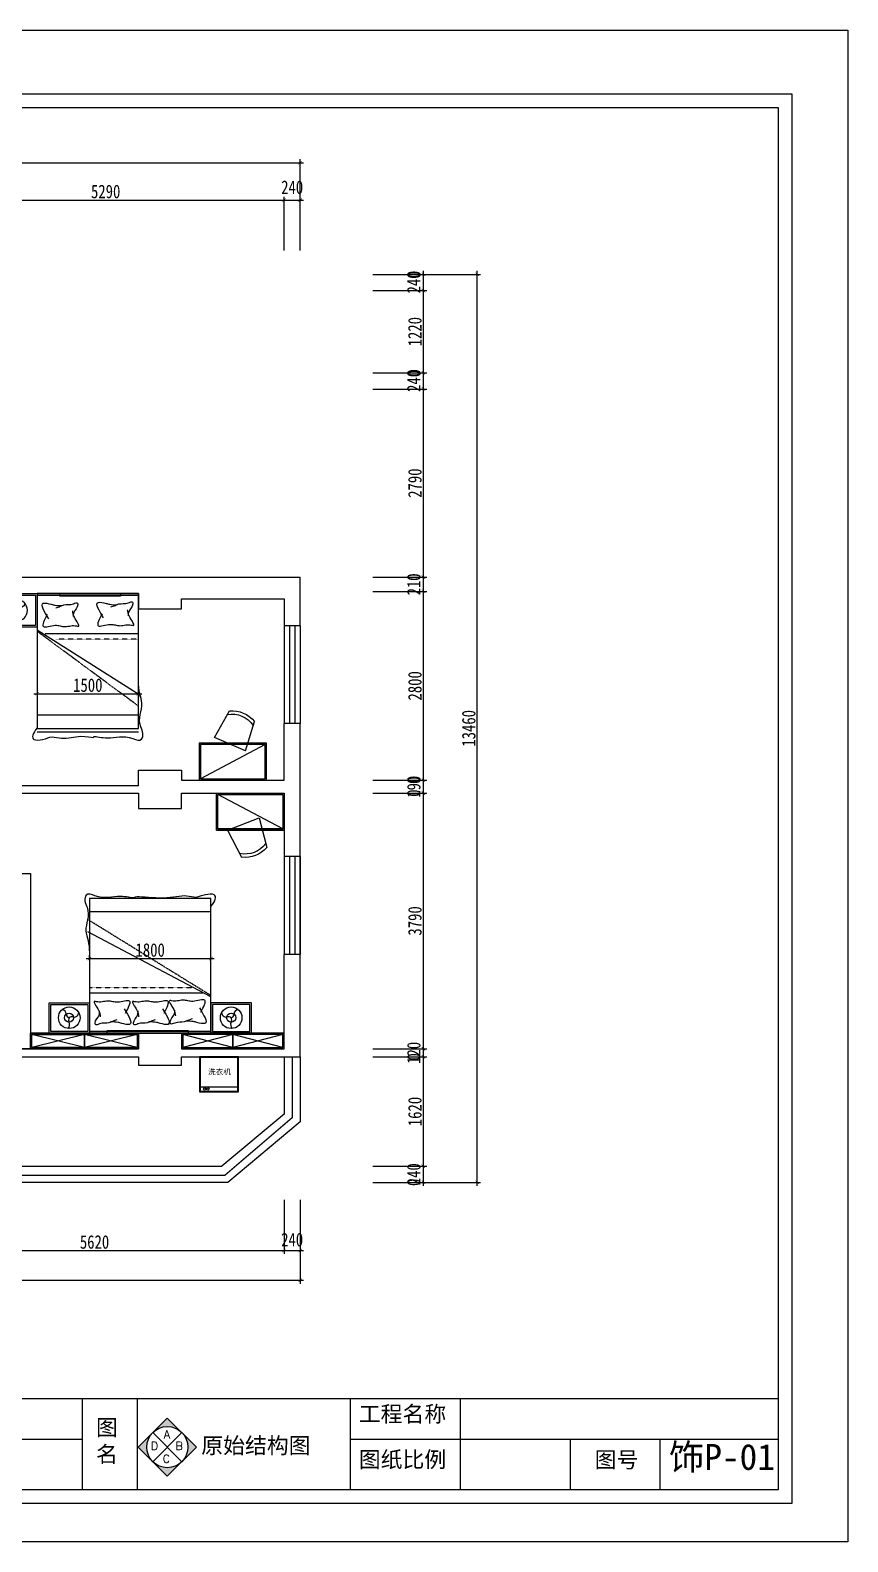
# Model space of a CAD drawing. Header units: millimetres. Extents: x 80308 to 204088, y -952573 to -878525.
# Drawn here: x 191968 to 204088, y -900932 to -878525 of the extents above; entities that cross this region are included whole.
import ezdxf

# ---------------------------------------------------------------- set-up
doc = ezdxf.new("R2010")
doc.units = ezdxf.units.MM
doc.header["$PDMODE"] = 3
doc.linetypes.add('DASHED2', pattern=[0.375, 0.25, -0.125])
for name, color, linetype in [('06其他', 8, 'Continuous'), ('2', 2, 'Continuous'), ('250', 250, 'Continuous'), ('JP-活动家具', 1, 'Continuous'), ('JP-高位家具', 1, 'Continuous'), ('细线', 250, 'Continuous')]:
    doc.layers.add(name, color=color, linetype=linetype)
doc.styles.add('DIM', font='simhei.ttf', dxfattribs={"width": 0.8})
doc.styles.add('PYHCN', font='')
doc.styles.add('ROMANC', font='romanc__.ttf')
doc.styles.get("Standard").update_dxf_attribs({"font": 'simhei.ttf'})
doc.styles.add('STYLE1', font='')
doc.styles.get('PYHCN').set_extended_font_data('SimSun')
doc.styles.get('STYLE1').set_extended_font_data('SimSun')
doc.dimstyles.new('1-50', dxfattribs={"dimscale": 50, "dimtxt": 4, "dimasz": 1, "dimexe": 1, "dimexo": 0.1, "dimgap": 0.5, "dimtad": 1, "dimdec": 0, "dimdsep": 46, "dimtxsty": 'DIM', "dimblk": 'ARCHTICK', "dimcen": 4, "dimdle": 1, "dimclrd": 3, "dimclre": 3, "dimclrt": 1, "dimadec": 0, "dimazin": 0, "dimtfac": 1, "dimtdec": 0, "dimtmove": 2, "dimatfit": 3, "dimldrblk": 'DOT', "dimfxl": 15, "dimfxlon": 1, "dimarcsym": 0})

# ---------------------------------------------------------------- blocks, each defined once
blk = doc.blocks.new('_ArchTick')
at = {"color": 0, "linetype": 'ByBlock', "const_width": 0.15}
blk.add_lwpolyline([(-0.5, -0.5), (0.5, 0.5)], dxfattribs=at)
blk = doc.blocks.new('*D247')
at = {"layer": '250', "color": 3, "lineweight": -2}
for p, q in [((190441, -881793), (190441, -880993)), ((195731, -881793), (195731, -880993)), ((190391, -881043), (195781, -881043))]:
    blk.add_line(p, q, dxfattribs=at)
at = {"layer": 'Defpoints', "color": 0}
for p in [(195731, -881043), (190441, -888079), (195731, -888159)]:
    blk.add_point(p, dxfattribs=at)
at = {"layer": '250', "color": 3, "lineweight": -2, "xscale": 50, "yscale": 50, "zscale": 50, "rotation": 180}
blk.add_blockref('_ArchTick', (190441, -881043), dxfattribs=at)
at = {"layer": '250', "color": 3, "lineweight": -2, "xscale": 50, "yscale": 50, "zscale": 50}
blk.add_blockref('_ArchTick', (195731, -881043), dxfattribs=at)
at = {"layer": '250', "color": 1, "insert": (193086, -880917), "char_height": 200, "attachment_point": 5, "style": 'DIM'}
blk.add_mtext('5290', dxfattribs=at)
blk = doc.blocks.new('_Dot')
at = {"color": 0, "linetype": 'ByBlock', "lineweight": -2}
blk.add_line((-0.5, 0), (-1, 0), dxfattribs=at)
at = {"color": 0, "linetype": 'ByBlock', "const_width": 0.5}
blk.add_lwpolyline([(-0.25, 0, 1), (0.25, 0, 1)], format="xyb", close=True, dxfattribs=at)
blk = doc.blocks.new('*D194')
at = {"layer": '250', "color": 3, "lineweight": -2}
for p, q in [((195731, -881793), (195731, -880993)), ((195971, -881793), (195971, -880993)), ((195681, -881043), (196021, -881043))]:
    blk.add_line(p, q, dxfattribs=at)
at = {"layer": 'Defpoints', "color": 0}
for p in [(195971, -881043), (195971, -887839), (195731, -888159)]:
    blk.add_point(p, dxfattribs=at)
at = {"layer": '250', "color": 3, "lineweight": -2, "xscale": 50, "yscale": 50, "zscale": 50, "rotation": 180}
blk.add_blockref('_ArchTick', (195731, -881043), dxfattribs=at)
at = {"layer": '250', "color": 3, "lineweight": -2, "xscale": 50, "yscale": 50, "zscale": 50}
blk.add_blockref('_ArchTick', (195971, -881043), dxfattribs=at)
at = {"layer": '250', "color": 1, "insert": (195851, -880854), "char_height": 200, "attachment_point": 5, "style": 'DIM'}
blk.add_mtext('240', dxfattribs=at)
blk = doc.blocks.new('*D195')
at = {"layer": '250', "color": 3, "lineweight": -2}
for p, q in [((179721, -880489), (196021, -880489)), ((179771, -881239), (179771, -880439)), ((195971, -881239), (195971, -880439))]:
    blk.add_line(p, q, dxfattribs=at)
at = {"layer": 'Defpoints', "color": 0}
for p in [(195971, -880489), (179771, -881793), (195971, -881793)]:
    blk.add_point(p, dxfattribs=at)
at = {"layer": '250', "color": 3, "lineweight": -2, "xscale": 50, "yscale": 50, "zscale": 50, "rotation": 180}
blk.add_blockref('_ArchTick', (179771, -880489), dxfattribs=at)
at = {"layer": '250', "color": 3, "lineweight": -2, "xscale": 50, "yscale": 50, "zscale": 50}
blk.add_blockref('_ArchTick', (195971, -880489), dxfattribs=at)
at = {"layer": '250', "color": 1, "insert": (187871, -880363), "char_height": 200, "attachment_point": 5, "style": 'DIM'}
blk.add_mtext('16200', dxfattribs=at)
blk = doc.blocks.new('*D196')
at = {"layer": '250', "color": 3, "lineweight": -2}
for p, q in [((197047, -895604), (197847, -895604)), ((197047, -895604), (197847, -895604)), ((197797, -895604), (197797, -895604))]:
    blk.add_line(p, q, dxfattribs=at)
at = {"layer": 'Defpoints', "color": 0}
for p in [(188526, -895604), (193310, -895604), (197797, -895604)]:
    blk.add_point(p, dxfattribs=at)
at = {"layer": '250', "color": 1, "insert": (197655, -895604), "char_height": 200, "attachment_point": 5, "rotation": 90, "style": 'DIM'}
blk.add_mtext('0', dxfattribs=at)
blk = doc.blocks.new('*D197')
at = {"layer": '250', "color": 3, "lineweight": -2}
for p, q in [((197797, -895654), (197797, -895314)), ((197047, -895364), (197847, -895364)), ((197047, -895604), (197847, -895604))]:
    blk.add_line(p, q, dxfattribs=at)
at = {"layer": 'Defpoints', "color": 0}
for p in [(193223, -895364), (197797, -895364), (193310, -895604)]:
    blk.add_point(p, dxfattribs=at)
at = {"layer": '250', "color": 3, "lineweight": -2, "xscale": 50, "yscale": 50, "zscale": 50}
for p, rotation in [((197797, -895364), 90), ((197797, -895604), 270)]:
    blk.add_blockref('_ArchTick', p, dxfattribs=dict(at, rotation=rotation))
at = {"layer": '250', "color": 1, "insert": (197655, -895484), "char_height": 200, "attachment_point": 5, "rotation": 90, "style": 'DIM'}
blk.add_mtext('240', dxfattribs=at)
blk = doc.blocks.new('*D198')
at = {"layer": '250', "color": 3, "lineweight": -2}
for p, q in [((197047, -893744), (197847, -893744)), ((197797, -895414), (197797, -893694)), ((197047, -895364), (197847, -895364))]:
    blk.add_line(p, q, dxfattribs=at)
at = {"layer": 'Defpoints', "color": 0}
for p in [(192626, -893744), (197797, -893744), (193223, -895364)]:
    blk.add_point(p, dxfattribs=at)
at = {"layer": '250', "color": 3, "lineweight": -2, "xscale": 50, "yscale": 50, "zscale": 50}
for p, rotation in [((197797, -893744), 90), ((197797, -895364), 270)]:
    blk.add_blockref('_ArchTick', p, dxfattribs=dict(at, rotation=rotation))
at = {"layer": '250', "color": 1, "insert": (197671, -894554), "char_height": 200, "attachment_point": 5, "rotation": 90, "style": 'DIM'}
blk.add_mtext('1620', dxfattribs=at)
blk = doc.blocks.new('*D199')
at = {"layer": '250', "color": 3, "lineweight": -2}
for p, q in [((197047, -893744), (197847, -893744)), ((197047, -893744), (197847, -893744)), ((197797, -893744), (197797, -893744))]:
    blk.add_line(p, q, dxfattribs=at)
at = {"layer": 'Defpoints', "color": 0}
for p in [(192626, -893744), (194146, -893744), (197797, -893744)]:
    blk.add_point(p, dxfattribs=at)
at = {"layer": '250', "color": 1, "insert": (197655, -893744), "char_height": 200, "attachment_point": 5, "rotation": 90, "style": 'DIM'}
blk.add_mtext('0', dxfattribs=at)
blk = doc.blocks.new('*D200')
at = {"layer": '250', "color": 3, "lineweight": -2}
for p, q in [((197047, -893624), (197847, -893624)), ((197047, -893744), (197847, -893744)), ((197797, -893794), (197797, -893574))]:
    blk.add_line(p, q, dxfattribs=at)
at = {"layer": 'Defpoints', "color": 0}
for p in [(194146, -893624), (194146, -893744), (197797, -893624)]:
    blk.add_point(p, dxfattribs=at)
at = {"layer": '250', "color": 3, "lineweight": -2, "xscale": 50, "yscale": 50, "zscale": 50}
for p, rotation in [((197797, -893624), 90), ((197797, -893744), 270)]:
    blk.add_blockref('_ArchTick', p, dxfattribs=dict(at, rotation=rotation))
at = {"layer": '250', "color": 1, "insert": (197655, -893684), "char_height": 200, "attachment_point": 5, "rotation": 90, "style": 'DIM'}
blk.add_mtext('120', dxfattribs=at)
blk = doc.blocks.new('*D201')
at = {"layer": '250', "color": 3, "lineweight": -2}
for p, q in [((197047, -889834), (197847, -889834)), ((197797, -893674), (197797, -889784)), ((197047, -893624), (197847, -893624))]:
    blk.add_line(p, q, dxfattribs=at)
at = {"layer": 'Defpoints', "color": 0}
for p in [(194146, -889834), (197797, -889834), (194146, -893624)]:
    blk.add_point(p, dxfattribs=at)
at = {"layer": '250', "color": 3, "lineweight": -2, "xscale": 50, "yscale": 50, "zscale": 50}
for p, rotation in [((197797, -889834), 90), ((197797, -893624), 270)]:
    blk.add_blockref('_ArchTick', p, dxfattribs=dict(at, rotation=rotation))
at = {"layer": '250', "color": 1, "insert": (197671, -891729), "char_height": 200, "attachment_point": 5, "rotation": 90, "style": 'DIM'}
blk.add_mtext('3790', dxfattribs=at)
blk = doc.blocks.new('*D202')
at = {"layer": '250', "color": 3, "lineweight": -2}
for p, q in [((197047, -889834), (197847, -889834)), ((197047, -889834), (197847, -889834)), ((197797, -889834), (197797, -889834))]:
    blk.add_line(p, q, dxfattribs=at)
at = {"layer": 'Defpoints', "color": 0}
for p in [(192626, -889834), (194146, -889834), (197797, -889834)]:
    blk.add_point(p, dxfattribs=at)
at = {"layer": '250', "color": 1, "insert": (197655, -889834), "char_height": 200, "attachment_point": 5, "rotation": 90, "style": 'DIM'}
blk.add_mtext('0', dxfattribs=at)
blk = doc.blocks.new('*D203')
at = {"layer": '250', "color": 3, "lineweight": -2}
for p, q in [((197047, -889644), (197847, -889644)), ((197797, -889884), (197797, -889594)), ((197047, -889834), (197847, -889834))]:
    blk.add_line(p, q, dxfattribs=at)
at = {"layer": 'Defpoints', "color": 0}
for p in [(192626, -889644), (197797, -889644), (192626, -889834)]:
    blk.add_point(p, dxfattribs=at)
at = {"layer": '250', "color": 3, "lineweight": -2, "xscale": 50, "yscale": 50, "zscale": 50}
for p, rotation in [((197797, -889644), 90), ((197797, -889834), 270)]:
    blk.add_blockref('_ArchTick', p, dxfattribs=dict(at, rotation=rotation))
at = {"layer": '250', "color": 1, "insert": (197655, -889739), "char_height": 200, "attachment_point": 5, "rotation": 90, "style": 'DIM'}
blk.add_mtext('190', dxfattribs=at)
blk = doc.blocks.new('*D204')
at = {"layer": '250', "color": 3, "lineweight": -2}
for p, q in [((197047, -889644), (197847, -889644)), ((197047, -889644), (197847, -889644)), ((197797, -889644), (197797, -889644))]:
    blk.add_line(p, q, dxfattribs=at)
at = {"layer": 'Defpoints', "color": 0}
for p in [(192626, -889644), (194146, -889644), (197797, -889644)]:
    blk.add_point(p, dxfattribs=at)
at = {"layer": '250', "color": 1, "insert": (197655, -889644), "char_height": 200, "attachment_point": 5, "rotation": 90, "style": 'DIM'}
blk.add_mtext('0', dxfattribs=at)
blk = doc.blocks.new('*D205')
at = {"layer": '250', "color": 3, "lineweight": -2}
for p, q in [((197047, -886844), (197847, -886844)), ((197797, -889694), (197797, -886794)), ((197047, -889644), (197847, -889644))]:
    blk.add_line(p, q, dxfattribs=at)
at = {"layer": 'Defpoints', "color": 0}
for p in [(185316, -886844), (197797, -886844), (194146, -889644)]:
    blk.add_point(p, dxfattribs=at)
at = {"layer": '250', "color": 3, "lineweight": -2, "xscale": 50, "yscale": 50, "zscale": 50}
for p, rotation in [((197797, -886844), 90), ((197797, -889644), 270)]:
    blk.add_blockref('_ArchTick', p, dxfattribs=dict(at, rotation=rotation))
at = {"layer": '250', "color": 1, "insert": (197671, -888244), "char_height": 200, "attachment_point": 5, "rotation": 90, "style": 'DIM'}
blk.add_mtext('2800', dxfattribs=at)
blk = doc.blocks.new('*D206')
at = {"layer": '250', "color": 3, "lineweight": -2}
for p, q in [((197797, -886894), (197797, -886584)), ((197047, -886634), (197847, -886634)), ((197047, -886844), (197847, -886844))]:
    blk.add_line(p, q, dxfattribs=at)
at = {"layer": 'Defpoints', "color": 0}
for p in [(185316, -886844), (186856, -886634), (197797, -886634)]:
    blk.add_point(p, dxfattribs=at)
at = {"layer": '250', "color": 3, "lineweight": -2, "xscale": 50, "yscale": 50, "zscale": 50}
for p, rotation in [((197797, -886634), 90), ((197797, -886844), 270)]:
    blk.add_blockref('_ArchTick', p, dxfattribs=dict(at, rotation=rotation))
at = {"layer": '250', "color": 1, "insert": (197655, -886739), "char_height": 200, "attachment_point": 5, "rotation": 90, "style": 'DIM'}
blk.add_mtext('210', dxfattribs=at)
blk = doc.blocks.new('*D207')
at = {"layer": '250', "color": 3, "lineweight": -2}
for p, q in [((197047, -886634), (197847, -886634)), ((197047, -886634), (197847, -886634)), ((197797, -886634), (197797, -886634))]:
    blk.add_line(p, q, dxfattribs=at)
at = {"layer": 'Defpoints', "color": 0}
for p in [(183616, -886634), (186856, -886634), (197797, -886634)]:
    blk.add_point(p, dxfattribs=at)
at = {"layer": '250', "color": 1, "insert": (197655, -886634), "char_height": 200, "attachment_point": 5, "rotation": 90, "style": 'DIM'}
blk.add_mtext('0', dxfattribs=at)
blk = doc.blocks.new('*D208')
at = {"layer": '250', "color": 3, "lineweight": -2}
for p, q in [((197047, -883844), (197847, -883844)), ((197797, -886684), (197797, -883794)), ((197047, -886634), (197847, -886634))]:
    blk.add_line(p, q, dxfattribs=at)
at = {"layer": 'Defpoints', "color": 0}
for p in [(183376, -883844), (197797, -883844), (183616, -886634)]:
    blk.add_point(p, dxfattribs=at)
at = {"layer": '250', "color": 3, "lineweight": -2, "xscale": 50, "yscale": 50, "zscale": 50}
for p, rotation in [((197797, -883844), 90), ((197797, -886634), 270)]:
    blk.add_blockref('_ArchTick', p, dxfattribs=dict(at, rotation=rotation))
at = {"layer": '250', "color": 1, "insert": (197671, -885239), "char_height": 200, "attachment_point": 5, "rotation": 90, "style": 'DIM'}
blk.add_mtext('2790', dxfattribs=at)
blk = doc.blocks.new('*D209')
at = {"layer": '250', "color": 3, "lineweight": -2}
for p, q in [((197047, -883604), (197847, -883604)), ((197797, -883894), (197797, -883554)), ((197047, -883844), (197847, -883844))]:
    blk.add_line(p, q, dxfattribs=at)
at = {"layer": 'Defpoints', "color": 0}
for p in [(179946, -883604), (197797, -883604), (183376, -883844)]:
    blk.add_point(p, dxfattribs=at)
at = {"layer": '250', "color": 3, "lineweight": -2, "xscale": 50, "yscale": 50, "zscale": 50}
for p, rotation in [((197797, -883604), 90), ((197797, -883844), 270)]:
    blk.add_blockref('_ArchTick', p, dxfattribs=dict(at, rotation=rotation))
at = {"layer": '250', "color": 1, "insert": (197655, -883724), "char_height": 200, "attachment_point": 5, "rotation": 90, "style": 'DIM'}
blk.add_mtext('240', dxfattribs=at)
blk = doc.blocks.new('*D210')
at = {"layer": '250', "color": 3, "lineweight": -2}
for p, q in [((197047, -883604), (197847, -883604)), ((197047, -883604), (197847, -883604)), ((197797, -883604), (197797, -883604))]:
    blk.add_line(p, q, dxfattribs=at)
at = {"layer": 'Defpoints', "color": 0}
for p in [(179946, -883604), (183616, -883604), (197797, -883604)]:
    blk.add_point(p, dxfattribs=at)
at = {"layer": '250', "color": 1, "insert": (197655, -883604), "char_height": 200, "attachment_point": 5, "rotation": 90, "style": 'DIM'}
blk.add_mtext('0', dxfattribs=at)
blk = doc.blocks.new('*D211')
at = {"layer": '250', "color": 3, "lineweight": -2}
for p, q in [((197797, -883654), (197797, -882334)), ((197047, -882384), (197847, -882384)), ((197047, -883604), (197847, -883604))]:
    blk.add_line(p, q, dxfattribs=at)
at = {"layer": 'Defpoints', "color": 0}
for p in [(179536, -882384), (197797, -882384), (183616, -883604)]:
    blk.add_point(p, dxfattribs=at)
at = {"layer": '250', "color": 3, "lineweight": -2, "xscale": 50, "yscale": 50, "zscale": 50}
for p, rotation in [((197797, -882384), 90), ((197797, -883604), 270)]:
    blk.add_blockref('_ArchTick', p, dxfattribs=dict(at, rotation=rotation))
at = {"layer": '250', "color": 1, "insert": (197671, -882994), "char_height": 200, "attachment_point": 5, "rotation": 90, "style": 'DIM'}
blk.add_mtext('1220', dxfattribs=at)
blk = doc.blocks.new('*D212')
at = {"layer": '250', "color": 3, "lineweight": -2}
for p, q in [((197797, -882434), (197797, -882094)), ((197047, -882144), (197847, -882144)), ((197047, -882384), (197847, -882384))]:
    blk.add_line(p, q, dxfattribs=at)
at = {"layer": 'Defpoints', "color": 0}
for p in [(179396, -882144), (197797, -882144), (179536, -882384)]:
    blk.add_point(p, dxfattribs=at)
at = {"layer": '250', "color": 3, "lineweight": -2, "xscale": 50, "yscale": 50, "zscale": 50}
for p, rotation in [((197797, -882144), 90), ((197797, -882384), 270)]:
    blk.add_blockref('_ArchTick', p, dxfattribs=dict(at, rotation=rotation))
at = {"layer": '250', "color": 1, "insert": (197655, -882264), "char_height": 200, "attachment_point": 5, "rotation": 90, "style": 'DIM'}
blk.add_mtext('240', dxfattribs=at)
blk = doc.blocks.new('*D213')
at = {"layer": '250', "color": 3, "lineweight": -2}
for p, q in [((197047, -882144), (197847, -882144)), ((197047, -882144), (197847, -882144)), ((197797, -882144), (197797, -882144))]:
    blk.add_line(p, q, dxfattribs=at)
at = {"layer": 'Defpoints', "color": 0}
for p in [(179396, -882144), (179946, -882144), (197797, -882144)]:
    blk.add_point(p, dxfattribs=at)
at = {"layer": '250', "color": 1, "insert": (197655, -882144), "char_height": 200, "attachment_point": 5, "rotation": 90, "style": 'DIM'}
blk.add_mtext('0', dxfattribs=at)
blk = doc.blocks.new('*D214')
at = {"layer": '250', "color": 3, "lineweight": -2}
for p, q in [((198595, -895654), (198595, -882094)), ((197845, -882144), (198645, -882144)), ((197845, -895604), (198645, -895604))]:
    blk.add_line(p, q, dxfattribs=at)
at = {"layer": 'Defpoints', "color": 0}
for p in [(197047, -882144), (198595, -882144), (197047, -895604)]:
    blk.add_point(p, dxfattribs=at)
at = {"layer": '250', "color": 3, "lineweight": -2, "xscale": 50, "yscale": 50, "zscale": 50}
for p, rotation in [((198595, -882144), 90), ((198595, -895604), 270)]:
    blk.add_blockref('_ArchTick', p, dxfattribs=dict(at, rotation=rotation))
at = {"layer": '250', "color": 1, "insert": (198469, -888874), "char_height": 200, "attachment_point": 5, "rotation": 90, "style": 'DIM'}
blk.add_mtext('13460', dxfattribs=at)
blk = doc.blocks.new('*D220')
at = {"layer": '250', "color": 3, "lineweight": -2}
for p, q in [((190111, -895865), (190111, -896665)), ((195731, -895865), (195731, -896665)), ((190061, -896615), (195781, -896615))]:
    blk.add_line(p, q, dxfattribs=at)
at = {"layer": 'Defpoints', "color": 0}
for p in [(195731, -892489), (190111, -893259), (195731, -896615)]:
    blk.add_point(p, dxfattribs=at)
at = {"layer": '250', "color": 3, "lineweight": -2, "xscale": 50, "yscale": 50, "zscale": 50, "rotation": 180}
blk.add_blockref('_ArchTick', (190111, -896615), dxfattribs=at)
at = {"layer": '250', "color": 3, "lineweight": -2, "xscale": 50, "yscale": 50, "zscale": 50}
blk.add_blockref('_ArchTick', (195731, -896615), dxfattribs=at)
at = {"layer": '250', "color": 1, "insert": (192921, -896489), "char_height": 200, "attachment_point": 5, "style": 'DIM'}
blk.add_mtext('5620', dxfattribs=at)
blk = doc.blocks.new('*D221')
at = {"layer": '250', "color": 3, "lineweight": -2}
for p, q in [((195731, -895865), (195731, -896665)), ((195971, -895865), (195971, -896665)), ((195681, -896615), (196021, -896615))]:
    blk.add_line(p, q, dxfattribs=at)
at = {"layer": 'Defpoints', "color": 0}
for p in [(195731, -892489), (195971, -892602), (195971, -896615)]:
    blk.add_point(p, dxfattribs=at)
at = {"layer": '250', "color": 3, "lineweight": -2, "xscale": 50, "yscale": 50, "zscale": 50, "rotation": 180}
blk.add_blockref('_ArchTick', (195731, -896615), dxfattribs=at)
at = {"layer": '250', "color": 3, "lineweight": -2, "xscale": 50, "yscale": 50, "zscale": 50}
blk.add_blockref('_ArchTick', (195971, -896615), dxfattribs=at)
at = {"layer": '250', "color": 1, "insert": (195851, -896454), "char_height": 200, "attachment_point": 5, "style": 'DIM'}
blk.add_mtext('240', dxfattribs=at)
blk = doc.blocks.new('*D222')
at = {"layer": '250', "color": 3, "lineweight": -2}
for p, q in [((179771, -896306), (179771, -897106)), ((195971, -896306), (195971, -897106)), ((179721, -897056), (196021, -897056))]:
    blk.add_line(p, q, dxfattribs=at)
at = {"layer": 'Defpoints', "color": 0}
for p in [(179771, -895865), (195971, -895865), (195971, -897056)]:
    blk.add_point(p, dxfattribs=at)
at = {"layer": '250', "color": 3, "lineweight": -2, "xscale": 50, "yscale": 50, "zscale": 50, "rotation": 180}
blk.add_blockref('_ArchTick', (179771, -897056), dxfattribs=at)
at = {"layer": '250', "color": 3, "lineweight": -2, "xscale": 50, "yscale": 50, "zscale": 50}
blk.add_blockref('_ArchTick', (195971, -897056), dxfattribs=at)
at = {"layer": '250', "color": 1, "insert": (187871, -896930), "char_height": 200, "attachment_point": 5, "style": 'DIM'}
blk.add_mtext('16200', dxfattribs=at)
blk = doc.blocks.new('OKKO')
at = {"layer": 'JP-活动家具', "color": 2}
blk.add_lwpolyline([(98180, 1097), (98180, 1697), (97680, 1697), (97680, 1097)], close=True, dxfattribs=at)
at = {"layer": 'JP-活动家具', "color": 1}
blk.add_lwpolyline([(98155, 1122), (98155, 1672), (97705, 1672), (97705, 1122)], close=True, dxfattribs=at)
at = {"layer": 'JP-活动家具', "color": 3}
blk.add_circle((97930, 1393), 160, dxfattribs=at)
at = {"layer": 'JP-活动家具', "color": 1}
blk.add_circle((97931, 1393), 67.5, dxfattribs=at)
for centre, radius, start, end in [((97859, 1473), 70.8, 184.3234, 274.4208), ((97889, 1337), 69.8, 52.7692, 110.655), ((97906, 1458), 70.2, 291.5496, 349.0602), ((97852, 1359), 86, 336.8898, 23.1102), ((98039, 1449), 65, 94.5472, 184.0046), ((98003, 1292), 80.7, 155.5061, 225.9952)]:
    blk.add_arc(centre, radius, start, end, dxfattribs=at)
blk = doc.blocks.new('A$C3BA354AF')
at = {"color": 2, "ltscale": 1000}
for p, q in [((600, 2177), (600, 177)), ((2100, 2177), (600, 2177)), ((2100, 177), (2100, 2177)), ((2100, 1577), (718, 1577)), ((600, 177), (2100, 177))]:
    blk.add_line(p, q, dxfattribs=at)
at = {"color": 1, "ltscale": 1000}
for p, q in [((2100, 2147), (600, 2147)), ((600, 1637), (2121, 673))]:
    blk.add_line(p, q, dxfattribs=at)
blk.add_line((2100, 1627), (2100, 2177))
at = {"color": 8, "linetype": 'DASHED2', "ltscale": 0.5}
for p, q in [((600, 1617), (2100, 510)), ((2100, 1497), (875, 1497))]:
    blk.add_line(p, q, dxfattribs=at)
at = {"color": 8, "ltscale": 1000}
for p, q in [((600, 377), (2100, 377)), ((600, 127), (2100, 127))]:
    blk.add_line(p, q, dxfattribs=at)
at = {"color": 3}
blk.add_lwpolyline([(1836, 2177), (1836, 2137), (936, 2137), (936, 2177)], close=True, dxfattribs=at)
at = {"color": 1, "ltscale": 1000}
for points, knots in [([(771, 1800), (705, 1907), (608, 2065), (790, 2021), (877, 1998), (935, 1996), (972, 1996)], [0, 0, 0, 0, 257.192142, 380.388355, 440.188761, 557.045341, 557.045341, 557.045341, 557.045341]), ([(878, 1964), (899, 1971), (939, 1985), (1023, 2024), (1100, 1999), (1198, 2054), (1210, 1967), (1134, 1921), (1134, 1855), (1134, 1833)], [0, 0, 0, 0, 70.314327, 132.712823, 281.06886, 345.030234, 373.143701, 508.899423, 574.349148, 574.349148, 574.349148, 574.349148]), ([(1585, 1813), (1519, 1920), (1422, 2078), (1605, 2034), (1692, 2011), (1749, 2009), (1787, 2009)], [0, 0, 0, 0, 257.192142, 380.388355, 440.188761, 557.045341, 557.045341, 557.045341, 557.045341]), ([(1693, 1977), (1714, 1984), (1753, 1998), (1837, 2037), (1914, 2012), (2012, 2067), (2024, 1980), (1949, 1934), (1949, 1868), (1949, 1846)], [0, 0, 0, 0, 70.314327, 132.712823, 281.06886, 345.030234, 373.143701, 508.899423, 574.349148, 574.349148, 574.349148, 574.349148]), ([(750, 1864), (707, 1785), (624, 1630), (839, 1716), (938, 1697), (1016, 1679), (1098, 1701), (1160, 1702), (1254, 1677), (1135, 1821), (1128, 1892), (1126, 1921)], [0, 0, 0, 0, 197.98522, 383.798459, 461.536852, 537.063609, 629.138715, 719.341985, 744.183766, 895.041347, 1000.692483, 1000.692483, 1000.692483, 1000.692483]), ([(1564, 1877), (1521, 1798), (1438, 1643), (1653, 1729), (1753, 1710), (1831, 1692), (1912, 1714), (1974, 1715), (2068, 1690), (1950, 1834), (1943, 1905), (1940, 1934)], [0, 0, 0, 0, 197.98522, 383.798459, 461.536852, 537.063609, 629.138715, 719.341985, 744.183766, 895.041347, 1000.692483, 1000.692483, 1000.692483, 1000.692483])]:
    blk.add_open_spline(points, degree=3, knots=knots, dxfattribs=at)
at = {"color": 2, "ltscale": 1000}
blk.add_open_spline([(600, 184), (530, 105), (501, -12), (711, 10), (818, 68), (1009, 3), (1228, 86), (1472, 27), (1400, 77), (1684, 3), (1901, 94), (2148, -32), (2179, 111), (2067, 313), (2191, 478), (2109, 703), (2103, 809), (2100, 869)], degree=3, knots=[0, 0, 0, 0, 140.356688, 240.855445, 374.272085, 514.628774, 800.960617, 1037.309606, 1234.977718, 1501.883052, 1872.056655, 1990.732643, 2052.345442, 2125.407537, 2467.000811, 2608.004871, 2786.638856, 2786.638856, 2786.638856, 2786.638856], dxfattribs=at)
at = {"layer": 'JP-高位家具', "color": 7, "xscale": -1, "rotation": 270}
blk.add_blockref('OKKO', (-1097, -96003), dxfattribs=at)
blk = doc.blocks.new('A$C56A9156F')
at = {"color": 1}
for p, q in [((-92, 491), (360, 525)), ((-92, 491), (0, 0)), ((0, 0), (433, 132))]:
    blk.add_line(p, q, dxfattribs=at)
for radius, start, end in [(375, 337.108, 44.0862), (425, 342.5246, 38.6696)]:
    blk.add_arc((28, 260), radius, start, end, dxfattribs=at)
blk = doc.blocks.new('GFV85')
at = {"color": 2, "ltscale": 1000}
for p, q in [((56980, 6593), (54980, 6593)), ((54980, 6593), (54980, 4793)), ((56980, 4793), (56980, 6593)), ((56380, 4793), (56380, 6475)), ((54980, 4793), (56980, 4793))]:
    blk.add_line(p, q, dxfattribs=at)
at = {"color": 8, "ltscale": 1000}
blk.add_line((55180, 6593), (55180, 4793), dxfattribs=at)
at = {"color": 8, "linetype": 'DASHED2', "ltscale": 0.5}
for p, q in [((56420, 6593), (55290, 4762)), ((56300, 4793), (56300, 6317))]:
    blk.add_line(p, q, dxfattribs=at)
at = {"color": 1, "ltscale": 1000}
for p, q in [((56440, 6593), (55476, 4771)), ((56950, 4793), (56950, 6593))]:
    blk.add_line(p, q, dxfattribs=at)
at = {"color": 2}
for points in [[(56980, 7193), (56530, 7193), (56530, 6593), (56980, 6593)], [(56980, 4193), (56530, 4193), (56530, 4793), (56980, 4793)]]:
    blk.add_lwpolyline(points, close=True, dxfattribs=at)
at = {"color": 1}
for points in [[(56955, 7168), (56555, 7168), (56555, 6618), (56955, 6618)], [(56955, 4218), (56555, 4218), (56555, 4768), (56955, 4768)]]:
    blk.add_lwpolyline(points, close=True, dxfattribs=at)
at = {"color": 3}
blk.add_lwpolyline([(56980, 5057), (56940, 5057), (56940, 6256), (56980, 6256)], close=True, dxfattribs=at)
for centre in [(56749, 6893), (56749, 4493)]:
    blk.add_circle(centre, 160, dxfattribs=at)
at = {"color": 1}
for centre in [(56749, 6894), (56749, 4491)]:
    blk.add_circle(centre, 67.5, dxfattribs=at)
for centre, radius, start, end in [((56693, 7002), 65, 184.5472, 274.0046), ((56669, 6822), 70.8, 274.3234, 4.4208), ((56684, 6868), 70.2, 21.5496, 79.0602), ((56805, 6852), 69.8, 142.7692, 200.655), ((56783, 6815), 86, 66.8898, 113.1102), ((56850, 6966), 80.7, 245.5061, 315.9952), ((56669, 4563), 70.8, 355.5792, 85.6766), ((56684, 4517), 70.2, 280.9398, 338.4504), ((56805, 4533), 69.8, 159.345, 217.2308), ((56783, 4570), 86, 246.8898, 293.1102), ((56850, 4419), 80.7, 44.0048, 114.4939), ((56693, 4383), 65, 85.9954, 175.4528)]:
    blk.add_arc(centre, radius, start, end, dxfattribs=at)
at = {"color": 2, "ltscale": 1000}
blk.add_open_spline([(55099, 6593), (55020, 6663), (54902, 6692), (54924, 6482), (54983, 6374), (54918, 6183), (55000, 5964), (54942, 5420), (54992, 5492), (54918, 5209), (55008, 4991), (54883, 4745), (55025, 4713), (55227, 4826), (55393, 4701), (55617, 4783), (55724, 4789), (55783, 4793)], degree=3, knots=[0, 0, 0, 0, 140.356688, 240.855445, 374.272085, 514.628774, 800.960617, 1037.309606, 1234.977718, 1501.883052, 1872.056655, 1990.732643, 2052.345442, 2125.407537, 2467.000811, 2608.004871, 2786.638856, 2786.638856, 2786.638856, 2786.638856], dxfattribs=at)
at = {"color": 1, "ltscale": 1000}
for points, knots in [([(56667, 6443), (56587, 6486), (56433, 6569), (56519, 6354), (56499, 6254), (56482, 6176), (56504, 6095), (56505, 6033), (56480, 5939), (56624, 6057), (56694, 6064), (56723, 6067)], [0, 0, 0, 0, 197.98522, 383.798459, 461.536852, 537.063609, 629.138715, 719.341985, 744.183766, 895.041347, 1000.692483, 1000.692483, 1000.692483, 1000.692483]), ([(56603, 6422), (56710, 6488), (56868, 6585), (56824, 6402), (56800, 6315), (56799, 6258), (56798, 6220)], [0, 0, 0, 0, 257.192142, 380.388355, 440.188761, 557.045341, 557.045341, 557.045341, 557.045341]), ([(56767, 6314), (56774, 6293), (56787, 6254), (56827, 6170), (56802, 6093), (56857, 5995), (56770, 5983), (56724, 6058), (56658, 6058), (56636, 6058)], [0, 0, 0, 0, 70.314327, 132.712823, 281.06886, 345.030234, 373.143701, 508.899423, 574.349148, 574.349148, 574.349148, 574.349148]), ([(56680, 5898), (56600, 5941), (56446, 6024), (56532, 5809), (56512, 5709), (56495, 5631), (56517, 5550), (56518, 5488), (56493, 5394), (56637, 5512), (56707, 5519), (56736, 5522)], [0, 0, 0, 0, 197.98522, 383.798459, 461.536852, 537.063609, 629.138715, 719.341985, 744.183766, 895.041347, 1000.692483, 1000.692483, 1000.692483, 1000.692483]), ([(56616, 5877), (56723, 5943), (56881, 6040), (56837, 5858), (56813, 5770), (56812, 5713), (56811, 5675)], [0, 0, 0, 0, 257.192142, 380.388355, 440.188761, 557.045341, 557.045341, 557.045341, 557.045341]), ([(56779, 5769), (56787, 5748), (56800, 5709), (56840, 5625), (56815, 5548), (56870, 5450), (56783, 5438), (56737, 5513), (56671, 5513), (56649, 5514)], [0, 0, 0, 0, 70.314327, 132.712823, 281.06886, 345.030234, 373.143701, 508.899423, 574.349148, 574.349148, 574.349148, 574.349148]), ([(56680, 5328), (56600, 5371), (56446, 5454), (56532, 5239), (56512, 5140), (56495, 5062), (56517, 4980), (56518, 4918), (56493, 4825), (56637, 4943), (56707, 4950), (56736, 4952)], [0, 0, 0, 0, 197.98522, 383.798459, 461.536852, 537.063609, 629.138715, 719.341985, 744.183766, 895.041347, 1000.692483, 1000.692483, 1000.692483, 1000.692483]), ([(56616, 5307), (56723, 5373), (56881, 5470), (56837, 5288), (56813, 5201), (56812, 5144), (56811, 5106)], [0, 0, 0, 0, 257.192142, 380.388355, 440.188761, 557.045341, 557.045341, 557.045341, 557.045341]), ([(56779, 5200), (56787, 5179), (56800, 5139), (56840, 5055), (56815, 4978), (56870, 4880), (56783, 4868), (56737, 4944), (56671, 4944), (56649, 4944)], [0, 0, 0, 0, 70.314327, 132.712823, 281.06886, 345.030234, 373.143701, 508.899423, 574.349148, 574.349148, 574.349148, 574.349148])]:
    blk.add_open_spline(points, degree=3, knots=knots, dxfattribs=at)
blk = doc.blocks.new('*D251')
at = {"layer": '250', "color": 3, "lineweight": -2}
for p, q in [((192796, -892287), (194696, -892287)), ((192846, -892301), (192846, -892237)), ((194646, -892301), (194646, -892237))]:
    blk.add_line(p, q, dxfattribs=at)
at = {"layer": 'Defpoints', "color": 0}
for p in [(192846, -892306), (194646, -892287), (194646, -892306)]:
    blk.add_point(p, dxfattribs=at)
at = {"layer": '250', "color": 3, "lineweight": -2, "xscale": 50, "yscale": 50, "zscale": 50, "rotation": 180}
blk.add_blockref('_ArchTick', (192846, -892287), dxfattribs=at)
at = {"layer": '250', "color": 3, "lineweight": -2, "xscale": 50, "yscale": 50, "zscale": 50}
blk.add_blockref('_ArchTick', (194646, -892287), dxfattribs=at)
at = {"layer": '250', "color": 1, "insert": (193746, -892161), "char_height": 200, "attachment_point": 5, "style": 'DIM'}
blk.add_mtext('1800', dxfattribs=at)
blk = doc.blocks.new('*D253')
at = {"layer": '250', "color": 3, "lineweight": -2}
for p, q in [((192021, -888361), (193621, -888361)), ((192071, -888249), (192071, -888411)), ((193571, -888249), (193571, -888411))]:
    blk.add_line(p, q, dxfattribs=at)
at = {"layer": 'Defpoints', "color": 0}
for p in [(192071, -888244), (193571, -888244), (193571, -888361)]:
    blk.add_point(p, dxfattribs=at)
at = {"layer": '250', "color": 3, "lineweight": -2, "xscale": 50, "yscale": 50, "zscale": 50, "rotation": 180}
blk.add_blockref('_ArchTick', (192071, -888361), dxfattribs=at)
at = {"layer": '250', "color": 3, "lineweight": -2, "xscale": 50, "yscale": 50, "zscale": 50}
blk.add_blockref('_ArchTick', (193571, -888361), dxfattribs=at)
at = {"layer": '250', "color": 1, "insert": (192821, -888235), "char_height": 200, "attachment_point": 5, "style": 'DIM'}
blk.add_mtext('1500', dxfattribs=at)
blk = doc.blocks.new('esrfgrrtgjhtfy')
at = {"layer": '细线', "lineweight": -3}
h = blk.add_hatch(color=3, dxfattribs=at)
h.paths.add_polyline_path([(890788, 61249), (890584, 61453), (890380, 61249, -0.414214)])
h.paths.add_polyline_path([(890176, 61045), (890380, 60841, -0.198912), (890296, 61045, -0.198912), (890380, 61249)])
h.paths.add_polyline_path([(890380, 60841), (890584, 60637), (890788, 60841, -0.414214)])
h.paths.add_polyline_path([(890788, 61249, -0.198912), (890873, 61045, -0.198912), (890788, 60841), (890992, 61045)])
at = {"layer": '06其他', "color": 4, "linetype": 'ByBlock'}
for p, q in [((871846, 80042), (899351, 80042)), ((899351, 80042), (899351, 60252)), ((872038, 79849), (899159, 79849)), ((899159, 79849), (899159, 60445)), ((872038, 61730), (899159, 61730)), ((889390, 61730), (889390, 60446)), ((890160, 61730), (890160, 60446)), ((893153, 61730), (893153, 60446)), ((894696, 61730), (894696, 60446)), ((889390, 61154), (873727, 61154)), ((899157, 61154), (893153, 61154)), ((896242, 60446), (896242, 61154)), ((897504, 60446), (897504, 61154)), ((899159, 60445), (872038, 60445)), ((899351, 60252), (871846, 60252))]:
    blk.add_line(p, q, dxfattribs=at)
at = {"layer": '细线', "color": 3, "lineweight": -3}
for p, q in [((890584, 61453), (890176, 61045)), ((890992, 61045), (890584, 61453)), ((890380, 61249), (890788, 60841)), ((890788, 61249), (890380, 60841)), ((890176, 61045), (890584, 60637)), ((890584, 60637), (890992, 61045))]:
    blk.add_line(p, q, dxfattribs=at)
at = {"layer": '细线', "color": 1, "lineweight": -3}
blk.add_lwpolyline([(870703, 80935), (900137, 80935), (900137, 59717), (870703, 59717)], close=True, dxfattribs=at)
at = {"layer": '细线', "color": 3, "lineweight": -3}
blk.add_circle((890584, 61045), 289, dxfattribs=at)
at = {"layer": '2', "insert": (897626, 61090), "char_height": 364.1, "width": 6047.9, "attachment_point": 1, "style": 'PYHCN'}
blk.add_mtext('饰P-01', dxfattribs=at)
at = {"layer": '细线', "color": 3, "lineweight": -3, "style": 'ROMANC'}
for s, p in [('D', (890354, 61006)), ('A', (890535, 61168)), ('B', (890699, 61005)), ('C', (890519, 60826))]:
    blk.add_text(s, height=113, dxfattribs=at).set_placement(p)
at = {"layer": '细线', "color": 3, "lineweight": -3, "char_height": 225, "width": 3414.47, "attachment_point": 1}
for s, insert in [('{\\f经典长宋繁|b0|i0|c134|p49;工程名称}', (893272, 61623)), ('{\\f经典长宋繁|b0|i0|c134|p49;图\\P名}', (889583, 61434)), ('原始结构图', (891061, 61181)), ('{\\f经典长宋繁|b0|i0|c134|p49;图纸比例}', (893272, 60985)), ('{\\f经典长宋繁|b0|i0|c134|p49;图号}', (896584, 60981))]:
    blk.add_mtext(s, dxfattribs=dict(at, insert=insert))

msp = doc.modelspace()

# ---------------------------------------------------------------- linework, layer by layer
at = {"color": 2}
msp.add_line((194731.1, -890384.4), (195731.1, -890384.4), dxfattribs=at)
msp.add_lwpolyline([(194731.1, -890384.4), (194731.1, -889834.4), (195731.1, -889834.4), (195731.1, -890384.4)], close=True, dxfattribs=at)
at = {"layer": '250', "color": 0}
for p, q in [((189291.1, -886634.4), (195971.1, -886634.4)), ((195971.1, -887354.4), (195971.1, -886634.4)), ((190441.1, -886874.4), (193571.1, -886874.4)), ((193571.1, -886874.4), (193571.1, -887104.4)), ((194211.1, -887104.4), (194211.1, -886954.4)), ((194211.1, -886954.4), (195731.1, -886954.4)), ((195731.1, -886954.4), (195731.1, -887354.4)), ((193571.1, -887104.4), (194211.1, -887104.4)), ((195971.1, -887354.4), (195731.1, -887354.4)), ((195731.1, -889644.4), (195731.1, -888804.4)), ((195971.1, -888804.4), (195731.1, -888804.4)), ((195971.1, -890774.1), (195971.1, -888804.4)), ((193571.1, -889724.4), (193571.1, -889494.4)), ((193571.1, -889494.4), (194211.1, -889494.4)), ((194211.1, -889494.4), (194211.1, -889644.4)), ((193571.1, -889724.4), (191051.1, -889724.4)), ((194211.1, -889644.4), (195731.1, -889644.4)), ((190911.1, -889834.4), (193571.1, -889834.4)), ((193571.1, -889834.4), (193571.1, -890064.4)), ((194211.1, -889834.4), (195731.1, -889834.4)), ((194211.1, -890064.4), (194211.1, -889834.4)), ((195731.1, -889834.4), (195731.1, -890774.1)), ((193571.1, -890064.4), (194211.1, -890064.4)), ((195971.1, -890774.1), (195731.1, -890774.1)), ((191971.1, -891024.4), (191971.1, -893624.4)), ((195971.1, -892224.1), (195731.1, -892224.1)), ((195731.1, -893624.4), (195731.1, -892224.1)), ((195971.1, -893744.4), (195971.1, -892224.1)), ((193571.1, -893394.4), (191971.1, -893394.4)), ((193571.1, -893624.4), (193571.1, -893394.4)), ((193571.1, -893394.4), (194211.1, -893394.4)), ((194211.1, -893394.4), (194211.1, -893624.4)), ((194211.1, -893394.4), (195731.1, -893394.4)), ((190111.1, -893744.4), (193571.1, -893744.4)), ((191371.1, -893624.4), (193571.1, -893624.4)), ((193571.1, -893744.4), (193571.1, -893866)), ((194211.1, -893624.4), (195731.1, -893624.4)), ((194211.1, -893744.4), (195731.1, -893744.4)), ((194211.1, -893866), (194211.1, -893744.4)), ((195731.1, -893744.4), (195971.1, -893744.4)), ((193571.1, -893866), (194211.1, -893866))]:
    msp.add_line(p, q, dxfattribs=at)
at = {"layer": '250', "color": 3}
for p, q in [((195731.1, -887354.4), (195731.1, -888804.4)), ((195811.1, -887354.4), (195811.1, -888804.4)), ((195891.1, -887354.4), (195891.1, -888804.4)), ((195971.1, -887354.4), (195971.1, -888804.4)), ((195731.1, -890774.1), (195731.1, -892224.1)), ((195731.1, -890774.1), (195731.1, -892224.1)), ((195811.1, -890774.1), (195811.1, -892224.1)), ((195891.1, -890774.1), (195891.1, -892224.1)), ((195971.1, -892224.1), (195971.1, -890774.1)), ((195971.1, -890774.1), (195971.1, -892224.1)), ((195731.1, -893744.4), (195731.1, -894594.4)), ((195971.1, -893744.4), (195971.1, -894706.7)), ((195731.1, -894594.4), (194808.2, -895364.4)), ((195971.1, -894706.7), (194895.2, -895604.4)), ((190111.1, -895364.4), (194808.2, -895364.4)), ((194895.2, -895604.4), (190111.1, -895604.4))]:
    msp.add_line(p, q, dxfattribs=at)
at = {"layer": '250', "color": 1}
for p, q in [((195451.1, -889114.4), (194491.1, -889624.4)), ((194475.5, -894186.3), (195055.5, -894186.3))]:
    msp.add_line(p, q, dxfattribs=at)
at = {"layer": '250', "color": 2}
for points in [[(194471.1, -889644.4), (195471.1, -889644.4), (195471.1, -889094.4), (194471.1, -889094.4)], [(191971.1, -893624.4), (191371.1, -893624.4), (191371.1, -891024.4), (191971.1, -891024.4)], [(193571.1, -893624.4), (191971.1, -893624.4), (191971.1, -893394.4), (193571.1, -893394.4)], [(194211.1, -893624.4), (195731.1, -893624.4), (195731.1, -893394.4), (194211.1, -893394.4)]]:
    msp.add_lwpolyline(points, close=True, dxfattribs=at)
at = {"layer": '250', "color": 1}
for points in [[(194491.1, -889624.4), (195451.1, -889624.4), (195451.1, -889114.4), (194491.1, -889114.4)], [(194751.1, -890364.4), (194751.1, -889854.4), (195711.1, -889854.4), (195711.1, -890364.4)], [(193551.1, -893604.4), (191991.1, -893604.4), (191991.1, -893414.4), (193551.1, -893414.4)], [(194231.1, -893604.4), (195711.1, -893604.4), (195711.1, -893414.4), (194231.1, -893414.4)], [(195055.5, -894264.4), (195055.5, -893744.4), (194475.5, -893744.4), (194475.5, -894264.4)], [(195045.5, -894254.4), (195045.5, -893754.4), (194485.5, -893754.4), (194485.5, -894254.4)]]:
    msp.add_lwpolyline(points, close=True, dxfattribs=at)
for points in [[(195711.1, -890364.4), (194751.1, -889854.4)], [(193551.1, -893414.4), (192771.1, -893604.4), (192771.1, -893414.4), (191991.1, -893604.4)], [(193551.1, -893604.4), (192771.1, -893414.4), (192771.1, -893604.4), (191991.1, -893414.4)], [(195711.1, -893414.4), (194971.1, -893604.4), (194971.1, -893414.4), (194231.1, -893604.4)], [(195711.1, -893604.4), (194971.1, -893414.4), (194971.1, -893604.4), (194231.1, -893414.4)]]:
    msp.add_lwpolyline(points, dxfattribs=at)
at = {"layer": '250', "color": 3, "const_width": 20}
msp.add_lwpolyline([(195851.1, -893744.4), (195851.1, -894645), (194849.2, -895502.3), (190114.8, -895502.3)], dxfattribs=at)
at = {"layer": '250', "color": 1}
for centre in [(194552.2, -894222.5), (194600.6, -894222.5)]:
    msp.add_circle(centre, 17.3, dxfattribs=at)

# ---------------------------------------------------------------- block references
at = {"color": 7, "xscale": 1.05600000006234, "yscale": 1.056000000055064, "zscale": 1.056}
msp.add_blockref('esrfgrrtgjhtfy', (-746456.8, -963992.7), dxfattribs=at)
at = {"color": 0, "xscale": -1}
for p, rotation in [((194701, -889010.4), 257.7024127088764), ((195360.5, -890202.6), 121.6036633281194)]:
    msp.add_blockref('A$C56A9156F', p, dxfattribs=dict(at, rotation=rotation))
at = {"color": 0, "rotation": 270}
msp.add_blockref('GFV85', (188053, -836414.9), dxfattribs=at)
at = {"layer": '250', "color": 0}
msp.add_blockref('A$C3BA354AF', (191471.1, -889051.1), dxfattribs=at)

# ---------------------------------------------------------------- texts
at = {"layer": '250', "color": 1, "insert": (194605.5, -893926.2), "char_height": 80, "width": 3445.438, "attachment_point": 1, "style": 'STYLE1'}
msp.add_mtext('{\\C3;洗衣机}', dxfattribs=at)

# ---------------------------------------------------------------- dimensions: what is measured, and where the dimension line sits
at = {"layer": '250', "color": 0}
for base, p1, p2, picture, middle in [((195971.1, -880489.1), (179771.1, -881792.9), (195971.1, -881792.9), '*D195', (187871.1, -880362.9)), ((195731.1, -881042.9), (190441.1, -888079.3), (195731.1, -888159.3), '*D247', (193086.1, -880916.7)), ((195971.1, -881042.9), (195731.1, -888159.3), (195971.1, -887839.3), '*D194', (195851.1, -880854.2)), ((193571.1, -888360.8), (192071.1, -888244.3), (193571.1, -888244.3), '*D253', (192821.1, -888234.7)), ((194645.5, -892286.8), (192845.5, -892305.8), (194645.5, -892305.8), '*D251', (193745.5, -892160.6)), ((195731.1, -896615.5), (190111.1, -893259.4), (195731.1, -892489.4), '*D220', (192921.1, -896489.3)), ((195971.1, -897055.6), (179771.1, -895865.5), (195971.1, -895865.5), '*D222', (187871.1, -896929.5))]:
    dim = msp.add_linear_dim(base=base, p1=p1, p2=p2, dimstyle='1-50', dxfattribs=at)
    dim.commit()
    dim.dimension.update_dxf_attribs({"geometry": picture, "text_midpoint": middle})
for base, p1, p2, picture, middle in [((197797, -882144.4), (179536.4, -882384.4), (179396.4, -882144.4), '*D212', (197654.5, -882264.4)), ((197797.038628, -882144.3990774), (179396.3732579, -882144.3990774), (179946.3732579, -882144.3990774), '*D213', (197654.5110845, -882144.3990774)), ((197797, -883604.4), (183376.4, -883844.4), (179946.4, -883604.4), '*D209', (197654.5, -883724.4)), ((197797.038628, -883604.3990774), (179946.3732579, -883604.3990774), (183616.3732579, -883604.3990774), '*D210', (197654.5110845, -883604.3990774)), ((197797.038628, -886634.3990774), (186856.3732579, -886634.3990774), (183616.3732579, -886634.3990774), '*D207', (197654.5110845, -886634.3990774)), ((197797, -886634.4), (185316.4, -886844.4), (186856.4, -886634.4), '*D206', (197654.5, -886739.4)), ((197797, -889644.4), (192626.4, -889834.4), (192626.4, -889644.4), '*D203', (197654.5, -889739.4)), ((197797.038628, -889644.3990774), (192626.3732579, -889644.3990774), (194146.3732579, -889644.3990774), '*D204', (197654.5110845, -889644.3990774)), ((197797.038628, -889834.3990774), (194146.3732579, -889834.3990774), (192626.3732579, -889834.3990774), '*D202', (197654.5110845, -889834.3990774)), ((197797, -893624.4), (194146.4, -893744.4), (194146.4, -893624.4), '*D200', (197654.5, -893684.4)), ((197797.038628, -893744.3990774), (192626.3732579, -893744.3990774), (194146.3732579, -893744.3990774), '*D199', (197654.5110845, -893744.3990774)), ((197797, -895364.4), (193310.5, -895604.4), (193223.5, -895364.4), '*D197', (197654.5, -895484.4)), ((197797.038628, -895604.3990774), (188526.3732579, -895604.3990774), (193310.4576737, -895604.3990774), '*D196', (197654.5110845, -895604.3990774))]:
    dim = msp.add_linear_dim(base=base, p1=p1, p2=p2, angle=270, dimstyle='1-50', dxfattribs=at)
    dim.commit()
    dim.dimension.update_dxf_attribs({"geometry": picture, "text_midpoint": middle, "dimtype": 160})
for base, p1, p2, angle, picture, middle in [((198595.4, -882144.4), (197047, -895604.4), (197047, -882144.4), 90, '*D214', (198469.3, -888874.4)), ((197797, -882384.4), (183616.4, -883604.4), (179536.4, -882384.4), 270, '*D211', (197670.9, -882994.4)), ((197797, -883844.4), (183616.4, -886634.4), (183376.4, -883844.4), 270, '*D208', (197670.9, -885239.4)), ((197797, -886844.4), (194146.4, -889644.4), (185316.4, -886844.4), 270, '*D205', (197670.9, -888244.4)), ((197797, -889834.4), (194146.4, -893624.4), (194146.4, -889834.4), 270, '*D201', (197670.9, -891729.4)), ((197797, -893744.4), (193223.5, -895364.4), (192626.4, -893744.4), 270, '*D198', (197670.9, -894554.4))]:
    dim = msp.add_linear_dim(base=base, p1=p1, p2=p2, angle=angle, dimstyle='1-50', dxfattribs=at)
    dim.commit()
    dim.dimension.update_dxf_attribs({"geometry": picture, "text_midpoint": middle})
dim = msp.add_linear_dim(base=(195971.1, -896615.5), p1=(195731.1, -892489.4), p2=(195971.1, -892601.8), dimstyle='1-50', dxfattribs=at)
dim.commit()
dim.dimension.update_dxf_attribs({"geometry": '*D221', "text_midpoint": (195851.1, -896453.8), "dimtype": 160})

doc.saveas('drawing.dxf')
